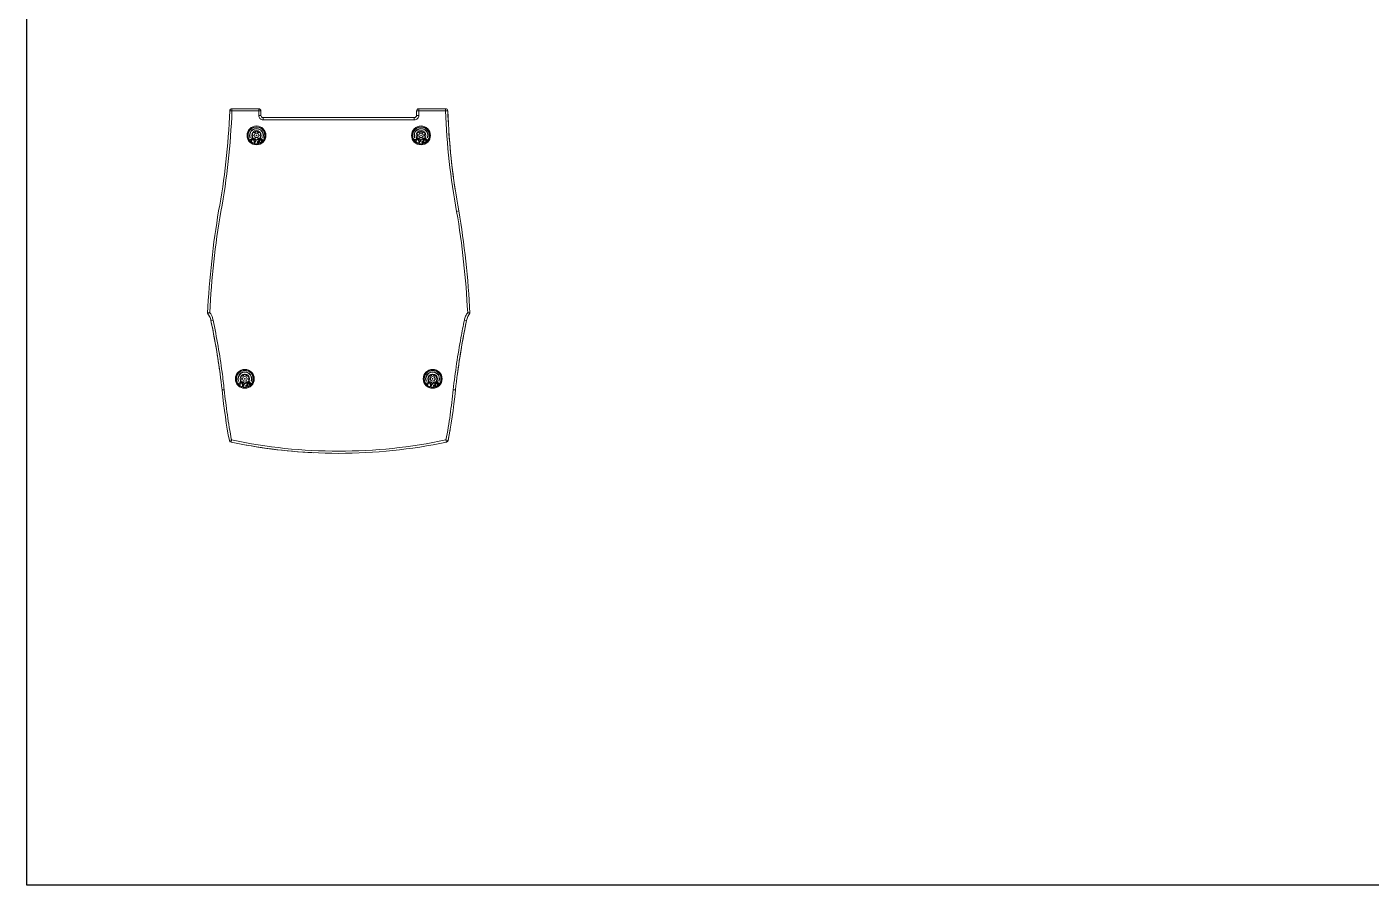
# Model space of a CAD drawing. Header units: millimetres. Extents: x 1177 to 2365, y 93 to 933.
# Drawn here: x 1177 to 1782, y 93 to 479 of the extents above; entities that cross this region are included whole.
import ezdxf

# ---------------------------------------------------------------- set-up
doc = ezdxf.new("R2010")
doc.units = ezdxf.units.MM
doc.header["$LTSCALE"] = 0.1
doc.layers.get('0').update_dxf_attribs({"lineweight": 13})
doc.layers.add('图框', color=7, linetype='Continuous')

# ---------------------------------------------------------------- blocks, each defined once
blk = doc.blocks.new('A4-H')
at = {"layer": '图框'}
blk.add_lwpolyline([(0, 210.02), (297, 210.02), (297, 0), (0, 0)], close=True, dxfattribs=at)

msp = doc.modelspace()

# ---------------------------------------------------------------- linework, layer by layer
for p, q in [((1268.68, 441.63), (1269.68, 441.59)), ((1269.68, 441.59), (1269.68, 442.59)), ((1269.68, 442.59), (1281.71, 442.59)), ((1282.71, 441.59), (1269.68, 441.59)), ((1281.71, 439.59), (1281.71, 442.59)), ((1282.71, 441.59), (1282.71, 439.59)), ((1352.71, 439.59), (1352.71, 441.59)), ((1365.75, 441.59), (1352.71, 441.59)), ((1353.71, 442.59), (1353.71, 439.59)), ((1353.71, 442.59), (1365.75, 442.59)), ((1365.75, 442.59), (1365.75, 441.59)), ((1365.75, 441.59), (1366.75, 441.62)), ((1281.71, 439.59), (1282.71, 439.59)), ((1283.71, 438.59), (1283.71, 437.59)), ((1283.71, 438.59), (1351.71, 438.59)), ((1351.71, 437.59), (1283.71, 437.59)), ((1351.71, 437.59), (1351.71, 438.59)), ((1352.71, 439.59), (1353.71, 439.59)), ((1278.63, 429.47), (1278.52, 428.74)), ((1278.74, 429.34), (1278.63, 429.47)), ((1278.67, 428.76), (1278.74, 429.34)), ((1278.91, 431.36), (1279.11, 430.85)), ((1279.11, 430.33), (1278.91, 429.82)), ((1279.69, 431.85), (1279.14, 431.77)), ((1279.14, 429.41), (1279.69, 429.33)), ((1280.48, 432.54), (1280.14, 432.11)), ((1281.29, 432.11), (1280.95, 432.54)), ((1282.29, 431.77), (1281.74, 431.85)), ((1281.74, 429.33), (1282.29, 429.41)), ((1282.32, 430.85), (1282.52, 431.36)), ((1282.52, 429.82), (1282.32, 430.33)), ((1282.74, 429.26), (1282.6, 429.21)), ((1282.89, 429.24), (1282.74, 429.26)), ((1282.97, 429.2), (1282.89, 429.24)), ((1352.63, 429.47), (1352.52, 428.74)), ((1352.74, 429.34), (1352.63, 429.47)), ((1352.67, 428.76), (1352.74, 429.34)), ((1352.91, 431.36), (1353.11, 430.85)), ((1353.11, 430.33), (1352.91, 429.82)), ((1353.69, 431.85), (1353.14, 431.77)), ((1353.14, 429.41), (1353.69, 429.33)), ((1354.48, 432.54), (1354.14, 432.11)), ((1355.29, 432.11), (1354.95, 432.54)), ((1356.29, 431.77), (1355.74, 431.85)), ((1355.74, 429.33), (1356.29, 429.41)), ((1356.32, 430.85), (1356.52, 431.36)), ((1356.52, 429.82), (1356.32, 430.33)), ((1356.74, 429.26), (1356.6, 429.21)), ((1356.89, 429.24), (1356.74, 429.26)), ((1356.97, 429.2), (1356.89, 429.24)), ((1278.52, 428.74), (1277.81, 428.73)), ((1277.81, 428.73), (1277.92, 428.61)), ((1277.92, 428.61), (1278.51, 428.62)), ((1278.51, 428.62), (1278.43, 428.04)), ((1278.43, 428.04), (1278.54, 427.91)), ((1278.54, 427.91), (1278.63, 428.62)), ((1278.63, 428.62), (1279.36, 428.65)), ((1279.25, 428.77), (1278.67, 428.76)), ((1279.36, 428.65), (1279.25, 428.77)), ((1279.57, 428.52), (1279.71, 427.34)), ((1279.73, 428.47), (1279.57, 428.52)), ((1279.71, 427.34), (1279.92, 427.28)), ((1279.77, 428.17), (1279.73, 428.47)), ((1280.3, 428.03), (1279.77, 428.17)), ((1279.84, 427.4), (1279.77, 428.08)), ((1279.77, 428.08), (1280.24, 427.94)), ((1280.24, 427.94), (1279.84, 427.4)), ((1279.92, 427.28), (1280.64, 428.23)), ((1280.14, 429.07), (1280.48, 428.64)), ((1280.48, 428.27), (1280.3, 428.03)), ((1280.64, 428.23), (1280.48, 428.27)), ((1280.95, 428.64), (1281.29, 429.07)), ((1281.1, 427.6), (1281.09, 427.52)), ((1281.09, 427.52), (1281.12, 427.43)), ((1281.15, 427.71), (1281.1, 427.6)), ((1281.12, 427.43), (1281.17, 427.37)), ((1281.24, 427.81), (1281.15, 427.71)), ((1281.17, 427.37), (1281.27, 427.31)), ((1281.36, 427.87), (1281.24, 427.81)), ((1281.26, 427.62), (1281.3, 427.68)), ((1281.26, 427.55), (1281.26, 427.62)), ((1281.28, 427.48), (1281.26, 427.55)), ((1281.27, 427.31), (1281.4, 427.27)), ((1281.32, 427.42), (1281.28, 427.48)), ((1281.3, 427.68), (1281.38, 427.73)), ((1281.39, 427.39), (1281.32, 427.42)), ((1281.84, 428.01), (1281.36, 427.87)), ((1281.38, 427.73), (1281.88, 427.88)), ((1281.39, 427.39), (1281.48, 427.39)), ((1281.4, 427.27), (1281.53, 427.29)), ((1281.98, 427.54), (1281.48, 427.39)), ((1281.53, 427.29), (1282.17, 427.47)), ((1281.86, 428.53), (1281.7, 428.48)), ((1281.7, 428.48), (1281.84, 428.01)), ((1282.17, 427.47), (1281.86, 428.53)), ((1281.88, 427.88), (1281.98, 427.54)), ((1282.26, 428.84), (1282.22, 428.73)), ((1282.22, 428.73), (1282.22, 428.58)), ((1282.22, 428.58), (1282.25, 428.48)), ((1282.25, 428.48), (1282.34, 428.4)), ((1282.34, 428.96), (1282.26, 428.84)), ((1282.49, 429.12), (1282.34, 428.96)), ((1282.34, 428.4), (1282.44, 428.38)), ((1282.36, 428.67), (1282.39, 428.77)), ((1282.38, 428.59), (1282.36, 428.67)), ((1282.43, 428.54), (1282.38, 428.59)), ((1282.39, 428.77), (1282.44, 428.86)), ((1282.52, 428.53), (1282.43, 428.54)), ((1282.44, 428.86), (1282.59, 429.03)), ((1282.44, 428.38), (1282.59, 428.4)), ((1282.6, 429.21), (1282.49, 429.12)), ((1282.61, 428.56), (1282.52, 428.53)), ((1282.59, 429.03), (1282.68, 429.09)), ((1282.59, 428.4), (1282.69, 428.45)), ((1282.7, 428.63), (1282.61, 428.56)), ((1282.68, 429.09), (1282.79, 429.1)), ((1282.69, 428.45), (1282.8, 428.53)), ((1282.81, 428.75), (1282.7, 428.63)), ((1282.85, 428.27), (1282.74, 428.15)), ((1282.74, 428.15), (1282.81, 428.12)), ((1282.79, 429.1), (1282.86, 429.08)), ((1282.8, 428.53), (1282.92, 428.65)), ((1282.9, 428.81), (1282.81, 428.75)), ((1282.93, 428.11), (1282.81, 428.12)), ((1282.9, 428.25), (1282.85, 428.27)), ((1282.86, 429.08), (1282.97, 429.2)), ((1283.01, 428.86), (1282.9, 428.81)), ((1282.97, 428.26), (1282.9, 428.25)), ((1282.92, 428.65), (1282.99, 428.7)), ((1282.93, 428.11), (1283.06, 428.15)), ((1283.05, 428.31), (1282.97, 428.26)), ((1282.99, 428.7), (1283.08, 428.73)), ((1283.16, 428.88), (1283.01, 428.86)), ((1283.16, 428.43), (1283.05, 428.31)), ((1283.06, 428.15), (1283.17, 428.23)), ((1283.08, 428.73), (1283.15, 428.7)), ((1283.15, 428.7), (1283.18, 428.67)), ((1283.24, 428.84), (1283.16, 428.88)), ((1283.2, 428.51), (1283.16, 428.43)), ((1283.17, 428.23), (1283.26, 428.33)), ((1283.18, 428.67), (1283.22, 428.6)), ((1283.22, 428.6), (1283.2, 428.51)), ((1283.31, 428.77), (1283.24, 428.84)), ((1283.26, 428.33), (1283.32, 428.43)), ((1283.36, 428.69), (1283.31, 428.77)), ((1283.32, 428.43), (1283.36, 428.54)), ((1283.36, 428.54), (1283.36, 428.69)), ((1352.52, 428.74), (1351.81, 428.73)), ((1351.81, 428.73), (1351.92, 428.61)), ((1351.92, 428.61), (1352.51, 428.62)), ((1352.51, 428.62), (1352.43, 428.04)), ((1352.43, 428.04), (1352.54, 427.91)), ((1352.54, 427.91), (1352.63, 428.62)), ((1352.63, 428.62), (1353.37, 428.65)), ((1353.26, 428.77), (1352.67, 428.76)), ((1353.37, 428.65), (1353.26, 428.77)), ((1353.58, 428.52), (1353.71, 427.34)), ((1353.73, 428.47), (1353.58, 428.52)), ((1353.71, 427.34), (1353.92, 427.28)), ((1353.77, 428.17), (1353.73, 428.47)), ((1354.3, 428.03), (1353.77, 428.17)), ((1353.84, 427.4), (1353.77, 428.08)), ((1353.77, 428.08), (1354.24, 427.94)), ((1354.24, 427.94), (1353.84, 427.4)), ((1353.92, 427.28), (1354.64, 428.23)), ((1354.14, 429.07), (1354.48, 428.64)), ((1354.48, 428.27), (1354.3, 428.03)), ((1354.64, 428.23), (1354.48, 428.27)), ((1354.95, 428.64), (1355.29, 429.07)), ((1355.1, 427.6), (1355.09, 427.52)), ((1355.09, 427.52), (1355.12, 427.43)), ((1355.15, 427.71), (1355.1, 427.6)), ((1355.12, 427.43), (1355.17, 427.37)), ((1355.24, 427.81), (1355.15, 427.71)), ((1355.17, 427.37), (1355.27, 427.31)), ((1355.36, 427.87), (1355.24, 427.81)), ((1355.26, 427.62), (1355.3, 427.68)), ((1355.26, 427.55), (1355.26, 427.62)), ((1355.28, 427.48), (1355.26, 427.55)), ((1355.27, 427.31), (1355.4, 427.27)), ((1355.32, 427.42), (1355.28, 427.48)), ((1355.3, 427.68), (1355.38, 427.73)), ((1355.39, 427.39), (1355.32, 427.42)), ((1355.84, 428.01), (1355.36, 427.87)), ((1355.38, 427.73), (1355.88, 427.88)), ((1355.39, 427.39), (1355.48, 427.39)), ((1355.4, 427.27), (1355.54, 427.29)), ((1355.98, 427.54), (1355.48, 427.39)), ((1355.54, 427.29), (1356.17, 427.47)), ((1355.86, 428.53), (1355.7, 428.48)), ((1355.7, 428.48), (1355.84, 428.01)), ((1356.17, 427.47), (1355.86, 428.53)), ((1355.88, 427.88), (1355.98, 427.54)), ((1356.26, 428.84), (1356.22, 428.73)), ((1356.22, 428.73), (1356.22, 428.58)), ((1356.22, 428.58), (1356.25, 428.48)), ((1356.25, 428.48), (1356.34, 428.4)), ((1356.34, 428.96), (1356.26, 428.84)), ((1356.49, 429.12), (1356.34, 428.96)), ((1356.34, 428.4), (1356.44, 428.38)), ((1356.36, 428.67), (1356.39, 428.77)), ((1356.38, 428.59), (1356.36, 428.67)), ((1356.43, 428.54), (1356.38, 428.59)), ((1356.39, 428.77), (1356.44, 428.86)), ((1356.52, 428.53), (1356.43, 428.54)), ((1356.44, 428.86), (1356.59, 429.03)), ((1356.44, 428.38), (1356.59, 428.4)), ((1356.6, 429.21), (1356.49, 429.12)), ((1356.61, 428.56), (1356.52, 428.53)), ((1356.59, 429.03), (1356.68, 429.09)), ((1356.59, 428.4), (1356.69, 428.45)), ((1356.7, 428.63), (1356.61, 428.56)), ((1356.68, 429.09), (1356.79, 429.1)), ((1356.69, 428.45), (1356.8, 428.53)), ((1356.81, 428.75), (1356.7, 428.63)), ((1356.85, 428.27), (1356.74, 428.15)), ((1356.74, 428.15), (1356.81, 428.12)), ((1356.79, 429.1), (1356.86, 429.08)), ((1356.8, 428.53), (1356.92, 428.65)), ((1356.91, 428.81), (1356.81, 428.75)), ((1356.93, 428.11), (1356.81, 428.12)), ((1356.9, 428.25), (1356.85, 428.27)), ((1356.86, 429.08), (1356.97, 429.2)), ((1356.97, 428.26), (1356.9, 428.25)), ((1357.01, 428.86), (1356.91, 428.81)), ((1356.92, 428.65), (1356.99, 428.7)), ((1356.93, 428.11), (1357.06, 428.15)), ((1357.05, 428.31), (1356.97, 428.26)), ((1356.99, 428.7), (1357.08, 428.73)), ((1357.16, 428.88), (1357.01, 428.86)), ((1357.16, 428.43), (1357.05, 428.31)), ((1357.06, 428.15), (1357.17, 428.23)), ((1357.08, 428.73), (1357.15, 428.7)), ((1357.15, 428.7), (1357.18, 428.67)), ((1357.25, 428.84), (1357.16, 428.88)), ((1357.2, 428.51), (1357.16, 428.43)), ((1357.17, 428.23), (1357.26, 428.33)), ((1357.18, 428.67), (1357.22, 428.6)), ((1357.22, 428.6), (1357.2, 428.51)), ((1357.31, 428.77), (1357.25, 428.84)), ((1357.26, 428.33), (1357.32, 428.43)), ((1357.36, 428.69), (1357.31, 428.77)), ((1357.32, 428.43), (1357.36, 428.54)), ((1357.36, 428.54), (1357.36, 428.69)), ((1370.73, 396.41), (1371.71, 396.59)), ((1371.72, 396.59), (1371.76, 396.31)), ((1258.71, 350.59), (1258.72, 350.79)), ((1376.71, 350.72), (1376.72, 350.59)), ((1260.24, 347.31), (1261.22, 347.52)), ((1375.19, 347.31), (1374.21, 347.51)), ((1264.43, 322.67), (1264.39, 323.02)), ((1273.68, 321.86), (1273.88, 321.35)), ((1273.88, 320.83), (1273.68, 320.32)), ((1274.46, 322.35), (1273.91, 322.27)), ((1275.25, 323.04), (1274.91, 322.61)), ((1276.06, 322.61), (1275.72, 323.04)), ((1277.06, 322.27), (1276.51, 322.35)), ((1277.09, 321.35), (1277.29, 321.86)), ((1277.29, 320.32), (1277.09, 320.83)), ((1358.14, 321.86), (1358.34, 321.35)), ((1358.34, 320.83), (1358.14, 320.32)), ((1358.92, 322.35), (1358.37, 322.27)), ((1359.71, 323.04), (1359.37, 322.61)), ((1360.52, 322.61), (1360.18, 323.04)), ((1361.52, 322.27), (1360.97, 322.35)), ((1361.55, 321.35), (1361.75, 321.86)), ((1361.75, 320.32), (1361.55, 320.83)), ((1371.06, 323.14), (1370.99, 322.66)), ((1265.22, 316.09), (1266.22, 316.2)), ((1265.23, 316.05), (1265.22, 316.09)), ((1273.29, 319.24), (1272.58, 319.23)), ((1272.58, 319.23), (1272.69, 319.11)), ((1272.69, 319.11), (1273.28, 319.12)), ((1273.28, 319.12), (1273.2, 318.54)), ((1273.2, 318.54), (1273.31, 318.41)), ((1273.4, 319.97), (1273.29, 319.24)), ((1273.31, 318.41), (1273.4, 319.12)), ((1273.51, 319.84), (1273.4, 319.97)), ((1273.4, 319.12), (1274.13, 319.15)), ((1273.44, 319.26), (1273.51, 319.84)), ((1274.02, 319.27), (1273.44, 319.26)), ((1273.91, 319.91), (1274.46, 319.83)), ((1274.13, 319.15), (1274.02, 319.27)), ((1274.5, 318.97), (1274.34, 319.02)), ((1274.34, 319.02), (1274.48, 317.84)), ((1274.48, 317.84), (1274.69, 317.78)), ((1274.53, 318.67), (1274.5, 318.97)), ((1275.06, 318.53), (1274.53, 318.67)), ((1274.54, 318.58), (1275.01, 318.44)), ((1274.61, 317.9), (1274.54, 318.58)), ((1275.01, 318.44), (1274.61, 317.9)), ((1274.69, 317.78), (1275.4, 318.72)), ((1274.91, 319.57), (1275.25, 319.14)), ((1275.25, 318.77), (1275.06, 318.53)), ((1275.4, 318.72), (1275.25, 318.77)), ((1275.72, 319.14), (1276.06, 319.57)), ((1275.87, 318.1), (1275.86, 318.02)), ((1275.86, 318.02), (1275.89, 317.93)), ((1275.92, 318.21), (1275.87, 318.1)), ((1275.89, 317.93), (1275.93, 317.87)), ((1276.01, 318.31), (1275.92, 318.21)), ((1275.93, 317.87), (1276.04, 317.8)), ((1276.13, 318.37), (1276.01, 318.31)), ((1276.03, 318.12), (1276.07, 318.18)), ((1276.03, 318.04), (1276.03, 318.12)), ((1276.05, 317.98), (1276.03, 318.04)), ((1276.04, 317.8), (1276.16, 317.77)), ((1276.09, 317.92), (1276.05, 317.98)), ((1276.07, 318.18), (1276.14, 318.23)), ((1276.16, 317.89), (1276.09, 317.92)), ((1276.61, 318.51), (1276.13, 318.37)), ((1276.14, 318.23), (1276.65, 318.37)), ((1276.16, 317.89), (1276.24, 317.89)), ((1276.16, 317.77), (1276.3, 317.79)), ((1276.74, 318.04), (1276.24, 317.89)), ((1276.3, 317.79), (1276.94, 317.97)), ((1276.62, 319.03), (1276.47, 318.98)), ((1276.47, 318.98), (1276.61, 318.51)), ((1276.51, 319.83), (1277.06, 319.91)), ((1276.94, 317.97), (1276.62, 319.03)), ((1276.65, 318.37), (1276.74, 318.04)), ((1277.03, 319.34), (1276.99, 319.23)), ((1276.99, 319.23), (1276.99, 319.08)), ((1276.99, 319.08), (1277.02, 318.98)), ((1277.02, 318.98), (1277.1, 318.9)), ((1277.11, 319.46), (1277.03, 319.34)), ((1277.1, 318.9), (1277.21, 318.88)), ((1277.26, 319.62), (1277.11, 319.46)), ((1277.13, 319.17), (1277.15, 319.27)), ((1277.15, 319.09), (1277.13, 319.17)), ((1277.15, 319.27), (1277.21, 319.36)), ((1277.2, 319.04), (1277.15, 319.09)), ((1277.29, 319.03), (1277.2, 319.04)), ((1277.21, 319.36), (1277.36, 319.53)), ((1277.21, 318.88), (1277.35, 318.9)), ((1277.37, 319.71), (1277.26, 319.62)), ((1277.38, 319.06), (1277.29, 319.03)), ((1277.35, 318.9), (1277.46, 318.95)), ((1277.36, 319.53), (1277.45, 319.59)), ((1277.51, 319.76), (1277.37, 319.71)), ((1277.47, 319.13), (1277.38, 319.06)), ((1277.45, 319.59), (1277.56, 319.6)), ((1277.46, 318.95), (1277.57, 319.03)), ((1277.58, 319.25), (1277.47, 319.13)), ((1277.62, 318.77), (1277.5, 318.64)), ((1277.5, 318.64), (1277.57, 318.62)), ((1277.65, 319.74), (1277.51, 319.76)), ((1277.56, 319.6), (1277.63, 319.58)), ((1277.57, 319.03), (1277.69, 319.15)), ((1277.7, 318.61), (1277.57, 318.62)), ((1277.67, 319.31), (1277.58, 319.25)), ((1277.67, 318.75), (1277.62, 318.77)), ((1277.63, 319.58), (1277.74, 319.7)), ((1277.74, 319.7), (1277.65, 319.74)), ((1277.78, 319.36), (1277.67, 319.31)), ((1277.74, 318.76), (1277.67, 318.75)), ((1277.69, 319.15), (1277.76, 319.2)), ((1277.7, 318.61), (1277.83, 318.65)), ((1277.81, 318.81), (1277.74, 318.76)), ((1277.76, 319.2), (1277.85, 319.23)), ((1277.93, 319.38), (1277.78, 319.36)), ((1277.93, 318.93), (1277.81, 318.81)), ((1277.83, 318.65), (1277.94, 318.73)), ((1277.85, 319.23), (1277.92, 319.2)), ((1277.92, 319.2), (1277.95, 319.17)), ((1278.01, 319.34), (1277.93, 319.38)), ((1277.96, 319.01), (1277.93, 318.93)), ((1277.94, 318.73), (1278.03, 318.83)), ((1277.95, 319.17), (1277.99, 319.1)), ((1277.99, 319.1), (1277.96, 319.01)), ((1278.08, 319.27), (1278.01, 319.34)), ((1278.03, 318.83), (1278.09, 318.93)), ((1278.13, 319.19), (1278.08, 319.27)), ((1278.09, 318.93), (1278.13, 319.04)), ((1278.13, 319.04), (1278.13, 319.19)), ((1357.76, 319.24), (1357.04, 319.23)), ((1357.04, 319.23), (1357.15, 319.11)), ((1357.15, 319.11), (1357.74, 319.12)), ((1357.74, 319.12), (1357.67, 318.54)), ((1357.67, 318.54), (1357.78, 318.41)), ((1357.86, 319.97), (1357.76, 319.24)), ((1357.78, 318.41), (1357.87, 319.12)), ((1357.97, 319.84), (1357.86, 319.97)), ((1357.87, 319.12), (1358.6, 319.15)), ((1357.9, 319.26), (1357.97, 319.84)), ((1358.49, 319.27), (1357.9, 319.26)), ((1358.37, 319.91), (1358.92, 319.83)), ((1358.6, 319.15), (1358.49, 319.27)), ((1358.97, 318.97), (1358.81, 319.02)), ((1358.81, 319.02), (1358.94, 317.84)), ((1358.94, 317.84), (1359.15, 317.78)), ((1359, 318.67), (1358.97, 318.97)), ((1359.53, 318.53), (1359, 318.67)), ((1359, 318.58), (1359.48, 318.44)), ((1359.07, 317.9), (1359, 318.58)), ((1359.48, 318.44), (1359.07, 317.9)), ((1359.15, 317.78), (1359.87, 318.72)), ((1359.37, 319.57), (1359.71, 319.14)), ((1359.71, 318.77), (1359.53, 318.53)), ((1359.87, 318.72), (1359.71, 318.77)), ((1360.18, 319.14), (1360.52, 319.57)), ((1360.33, 318.1), (1360.32, 318.02)), ((1360.32, 318.02), (1360.35, 317.93)), ((1360.38, 318.21), (1360.33, 318.1)), ((1360.35, 317.93), (1360.4, 317.87)), ((1360.47, 318.31), (1360.38, 318.21)), ((1360.4, 317.87), (1360.5, 317.8)), ((1360.59, 318.37), (1360.47, 318.31)), ((1360.49, 318.04), (1360.5, 318.12)), ((1360.51, 317.98), (1360.49, 318.04)), ((1360.5, 318.12), (1360.53, 318.18)), ((1360.5, 317.8), (1360.63, 317.77)), ((1360.55, 317.92), (1360.51, 317.98)), ((1360.53, 318.18), (1360.61, 318.23)), ((1360.62, 317.89), (1360.55, 317.92)), ((1361.07, 318.51), (1360.59, 318.37)), ((1360.61, 318.23), (1361.11, 318.37)), ((1360.62, 317.89), (1360.71, 317.89)), ((1360.63, 317.77), (1360.77, 317.79)), ((1361.21, 318.04), (1360.71, 317.89)), ((1360.77, 317.79), (1361.4, 317.97)), ((1361.09, 319.03), (1360.93, 318.98)), ((1360.93, 318.98), (1361.07, 318.51)), ((1360.97, 319.83), (1361.52, 319.91)), ((1361.4, 317.97), (1361.09, 319.03)), ((1361.11, 318.37), (1361.21, 318.04)), ((1361.46, 319.23), (1361.45, 319.08)), ((1361.45, 319.08), (1361.48, 318.98)), ((1361.5, 319.34), (1361.46, 319.23)), ((1361.48, 318.98), (1361.57, 318.9)), ((1361.57, 319.46), (1361.5, 319.34)), ((1361.72, 319.62), (1361.57, 319.46)), ((1361.57, 318.9), (1361.67, 318.88)), ((1361.6, 319.17), (1361.62, 319.27)), ((1361.61, 319.09), (1361.6, 319.17)), ((1361.66, 319.04), (1361.61, 319.09)), ((1361.62, 319.27), (1361.67, 319.36)), ((1361.75, 319.03), (1361.66, 319.04)), ((1361.67, 319.36), (1361.82, 319.53)), ((1361.67, 318.88), (1361.82, 318.9)), ((1361.83, 319.71), (1361.72, 319.62)), ((1361.84, 319.06), (1361.75, 319.03)), ((1361.82, 319.53), (1361.92, 319.59)), ((1361.82, 318.9), (1361.93, 318.95)), ((1361.98, 319.76), (1361.83, 319.71)), ((1361.93, 319.13), (1361.84, 319.06)), ((1361.92, 319.59), (1362.02, 319.6)), ((1362.04, 319.25), (1361.93, 319.13)), ((1361.93, 318.95), (1362.04, 319.03)), ((1362.08, 318.77), (1361.97, 318.64)), ((1361.97, 318.64), (1362.04, 318.62)), ((1362.12, 319.74), (1361.98, 319.76)), ((1362.02, 319.6), (1362.09, 319.58)), ((1362.14, 319.31), (1362.04, 319.25)), ((1362.04, 319.03), (1362.15, 319.15)), ((1362.16, 318.61), (1362.04, 318.62)), ((1362.13, 318.75), (1362.08, 318.77)), ((1362.09, 319.58), (1362.21, 319.7)), ((1362.21, 319.7), (1362.12, 319.74)), ((1362.2, 318.76), (1362.13, 318.75)), ((1362.25, 319.36), (1362.14, 319.31)), ((1362.15, 319.15), (1362.22, 319.2)), ((1362.16, 318.61), (1362.29, 318.65)), ((1362.28, 318.81), (1362.2, 318.76)), ((1362.22, 319.2), (1362.31, 319.23)), ((1362.39, 319.38), (1362.25, 319.36)), ((1362.39, 318.93), (1362.28, 318.81)), ((1362.29, 318.65), (1362.4, 318.73)), ((1362.31, 319.23), (1362.38, 319.2)), ((1362.38, 319.2), (1362.42, 319.17)), ((1362.48, 319.34), (1362.39, 319.38)), ((1362.43, 319.01), (1362.39, 318.93)), ((1362.4, 318.73), (1362.49, 318.83)), ((1362.42, 319.17), (1362.45, 319.1)), ((1362.45, 319.1), (1362.43, 319.01)), ((1362.55, 319.27), (1362.48, 319.34)), ((1362.49, 318.83), (1362.55, 318.93)), ((1362.6, 319.19), (1362.55, 319.27)), ((1362.55, 318.93), (1362.59, 319.04)), ((1362.59, 319.04), (1362.6, 319.19)), ((1370.21, 316.09), (1369.21, 316.19)), ((1269.5, 293.63), (1268.52, 293.44)), ((1269.5, 293.63), (1269.29, 292.65)), ((1366.91, 293.44), (1365.93, 293.63)), ((1366.13, 292.65), (1365.93, 293.63))]:
    msp.add_line(p, q)
for centre, radius in [((1280.71, 430.59), 4.25), ((1280.71, 430.59), 3.85), ((1280.71, 430.59), 3.75), ((1280.71, 430.59), 2.15), ((1280.71, 430.59), 1.02), ((1280.71, 430.59), 0.15), ((1354.71, 430.59), 4.25), ((1354.71, 430.59), 3.85), ((1354.71, 430.59), 3.75), ((1354.71, 430.59), 2.15), ((1354.71, 430.59), 1.02), ((1354.71, 430.59), 0.15), ((1275.48, 321.09), 4.25), ((1275.48, 321.09), 3.85), ((1275.48, 321.09), 3.75), ((1275.48, 321.09), 2.15), ((1275.48, 321.09), 1.02), ((1275.48, 321.09), 0.15), ((1359.95, 321.09), 4.25), ((1359.95, 321.09), 3.85), ((1359.95, 321.09), 3.75), ((1359.95, 321.09), 2.15), ((1359.95, 321.09), 1.02), ((1359.95, 321.09), 0.15)]:
    msp.add_circle(centre, radius)
for centre, radius, start, end in [((1269.68, 441.59), 1, 90.00312, 177.91049), ((1269.68, 441.59), 1, 104.77884, 177.90792), ((1281.71, 441.59), 1, 0.00116, 89.99915), ((1353.71, 441.59), 1, 89.99703, 179.99949), ((1365.75, 441.59), 1, 86.5863, 90.00035), ((1365.75, 441.59), 1, 2.08885, 89.99984), ((1365.75, 441.59), 1, 60.69035, 75.29352), ((1365.75, 441.59), 1, 39.35655, 53.32477), ((1365.75, 441.59), 1, 16.91561, 28.5259), ((1681.46, 453.18), 314.92, 182.10231, 185.08889), ((1283.71, 439.59), 1, 179.99949, 269.99949), ((1351.71, 439.59), 1, 269.99949, 359.99949), ((1351.71, 439.59), 1, 270.0005, 335.6196), ((1351.71, 439.59), 1, 337.4347, 0.0005), ((1280.71, 430.59), 3.15, 341.39709, 199.6019), ((1280.71, 430.59), 3, 341.39709, 199.6019), ((1277.82, 429.56), 0.075, 199.6019, 19.6019), ((1279.19, 431.47), 0.3, 98.26146, 201.73753), ((1279.19, 429.71), 0.3, 158.26146, 261.73753), ((1278.46, 430.59), 0.7, 338.26146, 21.73753), ((1279.59, 432.54), 0.7, 278.26146, 321.73753), ((1279.59, 428.64), 0.7, 38.26146, 81.73753), ((1280.71, 432.35), 0.3, 38.26146, 141.73753), ((1281.84, 432.54), 0.7, 218.26146, 261.73753), ((1281.84, 428.64), 0.7, 98.26146, 141.73753), ((1282.97, 430.59), 0.7, 158.26146, 201.73753), ((1282.24, 431.47), 0.3, 338.26146, 81.73753), ((1282.24, 429.71), 0.3, 278.26146, 21.73753), ((1283.63, 429.61), 0.075, 161.39709, 341.39709), ((1354.71, 430.59), 3.15, 341.39709, 199.6019), ((1354.71, 430.59), 3, 341.39709, 199.6019), ((1351.82, 429.56), 0.075, 199.6019, 19.6019), ((1353.19, 431.47), 0.3, 98.26146, 201.73753), ((1353.19, 429.71), 0.3, 158.26146, 261.73753), ((1352.46, 430.59), 0.7, 338.26146, 21.73753), ((1353.59, 432.54), 0.7, 278.26146, 321.73753), ((1353.59, 428.64), 0.7, 38.26146, 81.73753), ((1354.71, 432.35), 0.3, 38.26146, 141.73753), ((1355.84, 432.54), 0.7, 218.26146, 261.73753), ((1355.84, 428.64), 0.7, 98.26146, 141.73753), ((1356.97, 430.59), 0.7, 158.26146, 201.73753), ((1356.24, 431.47), 0.3, 338.26146, 81.73753), ((1356.24, 429.71), 0.3, 278.26146, 21.73753), ((1357.63, 429.61), 0.075, 161.39709, 341.39709), ((1280.71, 428.82), 0.3, 218.26146, 321.73753), ((1354.71, 428.82), 0.3, 218.26146, 321.73753), ((1680.89, 453.1), 314.35, 185.18581, 185.94198), ((1678.32, 452.84), 311.77, 185.94256, 186.208), ((1674.85, 452.45), 308.28, 186.20702, 186.94883), ((1666.78, 451.46), 300.14, 187.0553, 187.8859), ((1656.62, 450.04), 289.88, 187.99753, 188.71694), ((1275.48, 321.09), 3.15, 341.39709, 199.6019), ((1275.48, 321.09), 3, 341.39709, 199.6019), ((1273.95, 321.97), 0.3, 98.26146, 201.73753), ((1273.23, 321.09), 0.7, 338.26146, 21.73753), ((1274.36, 323.04), 0.7, 278.26146, 321.73753), ((1275.48, 322.85), 0.3, 38.26146, 141.73753), ((1276.61, 323.04), 0.7, 218.26146, 261.73753), ((1277.74, 321.09), 0.7, 158.26146, 201.73753), ((1277.01, 321.97), 0.3, 338.26146, 81.73753), ((1359.95, 321.09), 3.15, 341.39709, 199.6019), ((1359.95, 321.09), 3, 341.39709, 199.6019), ((1358.42, 321.97), 0.3, 98.26146, 201.73753), ((1357.69, 321.09), 0.7, 338.26146, 21.73753), ((1358.82, 323.04), 0.7, 278.26146, 321.73753), ((1359.95, 322.85), 0.3, 38.26146, 141.73753), ((1361.07, 323.04), 0.7, 218.26146, 261.73753), ((1362.2, 321.09), 0.7, 158.26146, 201.73753), ((1361.47, 321.97), 0.3, 338.26146, 81.73753), ((1272.59, 320.06), 0.075, 199.6019, 19.6019), ((1273.95, 320.21), 0.3, 158.26146, 261.73753), ((1274.36, 319.14), 0.7, 38.26146, 81.73753), ((1275.48, 319.32), 0.3, 218.26146, 321.73753), ((1276.61, 319.14), 0.7, 98.26146, 141.73753), ((1277.01, 320.21), 0.3, 278.26146, 21.73753), ((1278.4, 320.11), 0.075, 161.39709, 341.39709), ((1357.05, 320.06), 0.075, 199.6019, 19.6019), ((1358.42, 320.21), 0.3, 158.26146, 261.73753), ((1358.82, 319.14), 0.7, 38.26146, 81.73753), ((1359.95, 319.32), 0.3, 218.26146, 321.73753), ((1361.07, 319.14), 0.7, 98.26146, 141.73753), ((1361.47, 320.21), 0.3, 278.26146, 21.73753), ((1362.86, 320.11), 0.075, 161.39709, 341.39709), ((1176.1, 330.71), 194.42, 348.94787, 350.32737), ((1269.5, 293.63), 1, 191.0828, 258.05752), ((1269.5, 293.63), 1, 213.47513, 235.69543), ((1317.72, 521.59), 234, 258.05753, 281.94157), ((1317.71, 521.59), 234, 258.05884, 267.16819), ((1317.72, 521.57), 232.99, 258.0568, 281.94262), ((1365.93, 293.63), 1, 281.93848, 348.91664), ((1365.93, 293.63), 1, 311.53016, 324.78374)]:
    msp.add_arc(centre, radius, start, end)
for points in [[(1268.68, 441.63), (1268.12, 426.3), (1266.4, 410.73), (1263.71, 396.59)], [(1371.71, 396.59), (1369.03, 410.73), (1367.31, 426.3), (1366.75, 441.62)], [(1367.78, 425.24), (1367.79, 425.06), (1367.81, 424.87), (1367.83, 424.69)], [(1368.84, 415.16), (1368.86, 414.97), (1368.89, 414.78), (1368.91, 414.59)], [(1369.48, 410.28), (1369.5, 410.09), (1369.53, 409.9), (1369.56, 409.71)], [(1263.71, 396.59), (1261.23, 382.15), (1259.5, 366.23), (1258.71, 350.59)], [(1376.71, 350.59), (1375.93, 366.22), (1374.2, 382.15), (1371.71, 396.59)], [(1260.24, 347.31), (1259.96, 348.67), (1259.41, 349.85), (1258.71, 350.59)], [(1264.39, 323.02), (1263.35, 330.81), (1261.95, 339.06), (1260.24, 347.31)], [(1260.24, 347.31), (1261.35, 341.94), (1263.33, 331.21), (1264.7, 320.97), (1265.22, 316.09)], [(1370.21, 316.09), (1370.73, 320.97), (1372.1, 331.2), (1374.08, 341.94), (1375.19, 347.31)], [(1375.19, 347.31), (1373.49, 339.1), (1372.09, 330.9), (1371.06, 323.14)], [(1376.72, 350.59), (1376.02, 349.85), (1375.47, 348.67), (1375.19, 347.31)], [(1265.22, 316.09), (1266.13, 307.61), (1267.25, 299.92), (1268.52, 293.44)], [(1366.91, 293.44), (1368.18, 299.92), (1369.3, 307.61), (1370.21, 316.09)]]:
    msp.add_open_spline(points, degree=3)
for points, knots in [([(1264.7, 396.41), (1266.12, 403.86), (1268.32, 418.88), (1269.4, 434.01), (1269.68, 441.59)], [0, 0, 0, 0, 0.49999, 1, 1, 1, 1]), ([(1365.75, 441.59), (1366.03, 434.01), (1367.11, 418.88), (1369.31, 403.86), (1370.73, 396.41)], [0, 0, 0, 0, 0.50001, 1, 1, 1, 1]), ([(1281.71, 439.59), (1281.71, 439.33), (1281.82, 438.8), (1282.26, 438.14), (1282.93, 437.69), (1283.45, 437.59), (1283.71, 437.59)], [0, 0, 0, 0, 0.249966, 0.49999, 0.750008, 1, 1, 1, 1]), ([(1351.71, 437.59), (1351.97, 437.59), (1352.5, 437.69), (1353.17, 438.14), (1353.61, 438.8), (1353.72, 439.33), (1353.71, 439.59)], [0, 0, 0, 0, 0.249966, 0.49999, 0.750008, 1, 1, 1, 1]), ([(1259.73, 350.94), (1260.12, 358.55), (1261.33, 373.77), (1263.41, 388.89), (1264.7, 396.41)], [0, 0, 0, 0, 0.500007, 1, 1, 1, 1]), ([(1370.73, 396.41), (1372.02, 388.89), (1374.1, 373.77), (1375.31, 358.55), (1375.7, 350.94)], [0, 0, 0, 0, 0.499993, 1, 1, 1, 1]), ([(1258.71, 350.59), (1258.71, 350.59), (1258.72, 350.59), (1258.72, 350.59), (1258.73, 350.59), (1258.74, 350.6), (1258.77, 350.61), (1258.8, 350.62), (1258.85, 350.64), (1258.9, 350.66), (1258.96, 350.68), (1259.05, 350.71), (1259.19, 350.76), (1259.36, 350.81), (1259.54, 350.88), (1259.67, 350.92), (1259.73, 350.94)], [0, 0, 0, 0, 0.00132, 0.005259, 0.011784, 0.020864, 0.046556, 0.081991, 0.126513, 0.179398, 0.239913, 0.307276, 0.459353, 0.629511, 0.811944, 1, 1, 1, 1]), ([(1261.22, 347.52), (1261.15, 347.82), (1260.96, 348.58), (1260.52, 349.76), (1260.03, 350.57), (1259.73, 350.94)], [0, 0, 0, 0, 0.250259, 0.62529, 1, 1, 1, 1]), ([(1375.7, 350.94), (1375.31, 350.45), (1374.69, 349.34), (1374.34, 348.13), (1374.21, 347.51)], [0, 0, 0, 0, 0.499426, 1, 1, 1, 1]), ([(1376.71, 350.59), (1376.71, 350.59), (1376.71, 350.59), (1376.71, 350.59), (1376.7, 350.59), (1376.69, 350.6), (1376.66, 350.61), (1376.63, 350.62), (1376.58, 350.64), (1376.53, 350.65), (1376.47, 350.68), (1376.37, 350.71), (1376.24, 350.76), (1376.07, 350.81), (1375.89, 350.87), (1375.76, 350.92), (1375.7, 350.94)], [0, 0, 0, 0, 0.001321, 0.005261, 0.011788, 0.02087, 0.046563, 0.081994, 0.126509, 0.179388, 0.239899, 0.307261, 0.459337, 0.629493, 0.811935, 1, 1, 1, 1]), ([(1258.71, 350.59), (1259.06, 350.22), (1259.69, 349.27), (1260.1, 347.99), (1260.24, 347.31)], [0, 0, 0, 0, 0.5, 1, 1, 1, 1]), ([(1266.22, 316.2), (1265.93, 318.82), (1264.65, 329.32), (1262.82, 339.75), (1261.22, 347.52)], [0, 0, 0, 0, 0.250033, 1, 1, 1, 1]), ([(1374.21, 347.51), (1373.68, 344.93), (1371.64, 334.55), (1370.06, 324.08), (1369.21, 316.19)], [0, 0, 0, 0, 0.250038, 1, 1, 1, 1]), ([(1375.19, 347.31), (1375.33, 347.99), (1375.74, 349.27), (1376.37, 350.22), (1376.71, 350.59)], [0, 0, 0, 0, 0.5, 1, 1, 1, 1]), ([(1269.5, 293.63), (1268.77, 297.36), (1267.54, 304.87), (1266.62, 312.42), (1266.22, 316.2)], [0, 0, 0, 0, 0.499987, 1, 1, 1, 1]), ([(1369.21, 316.19), (1368.81, 312.42), (1367.88, 304.87), (1366.66, 297.36), (1365.93, 293.63)], [0, 0, 0, 0, 0.500013, 1, 1, 1, 1])]:
    msp.add_open_spline(points, degree=3, knots=knots)

# ---------------------------------------------------------------- block references
at = {"layer": '图框', "xscale": 3.9993651, "yscale": 3.9993651, "zscale": 3.9993651}
msp.add_blockref('A4-H', (1177.46, 93.43), dxfattribs=at)

doc.saveas('drawing.dxf')
